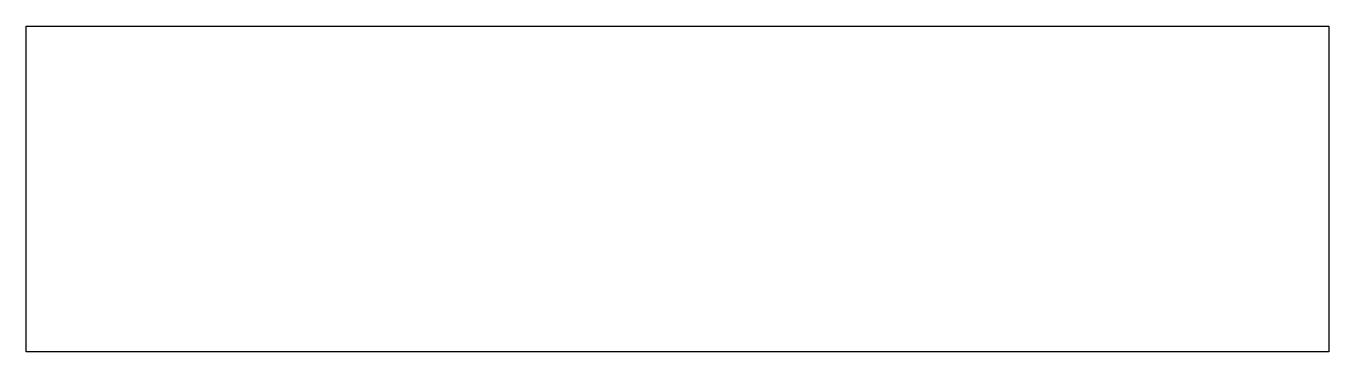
# Model space of a CAD drawing. Header units: inches. Extents: x 0 to 48, y 0 to 12.
import ezdxf

# ---------------------------------------------------------------- set-up
doc = ezdxf.new("R2010")
doc.units = ezdxf.units.IN
doc.header["$LTSCALE"] = 30
doc.header["$MEASUREMENT"] = 0

msp = doc.modelspace()

# ---------------------------------------------------------------- linework, layer by layer
msp.add_lwpolyline([(48, 12), (48, 0), (0, 0), (0, 12)], close=True)

doc.saveas('drawing.dxf')
